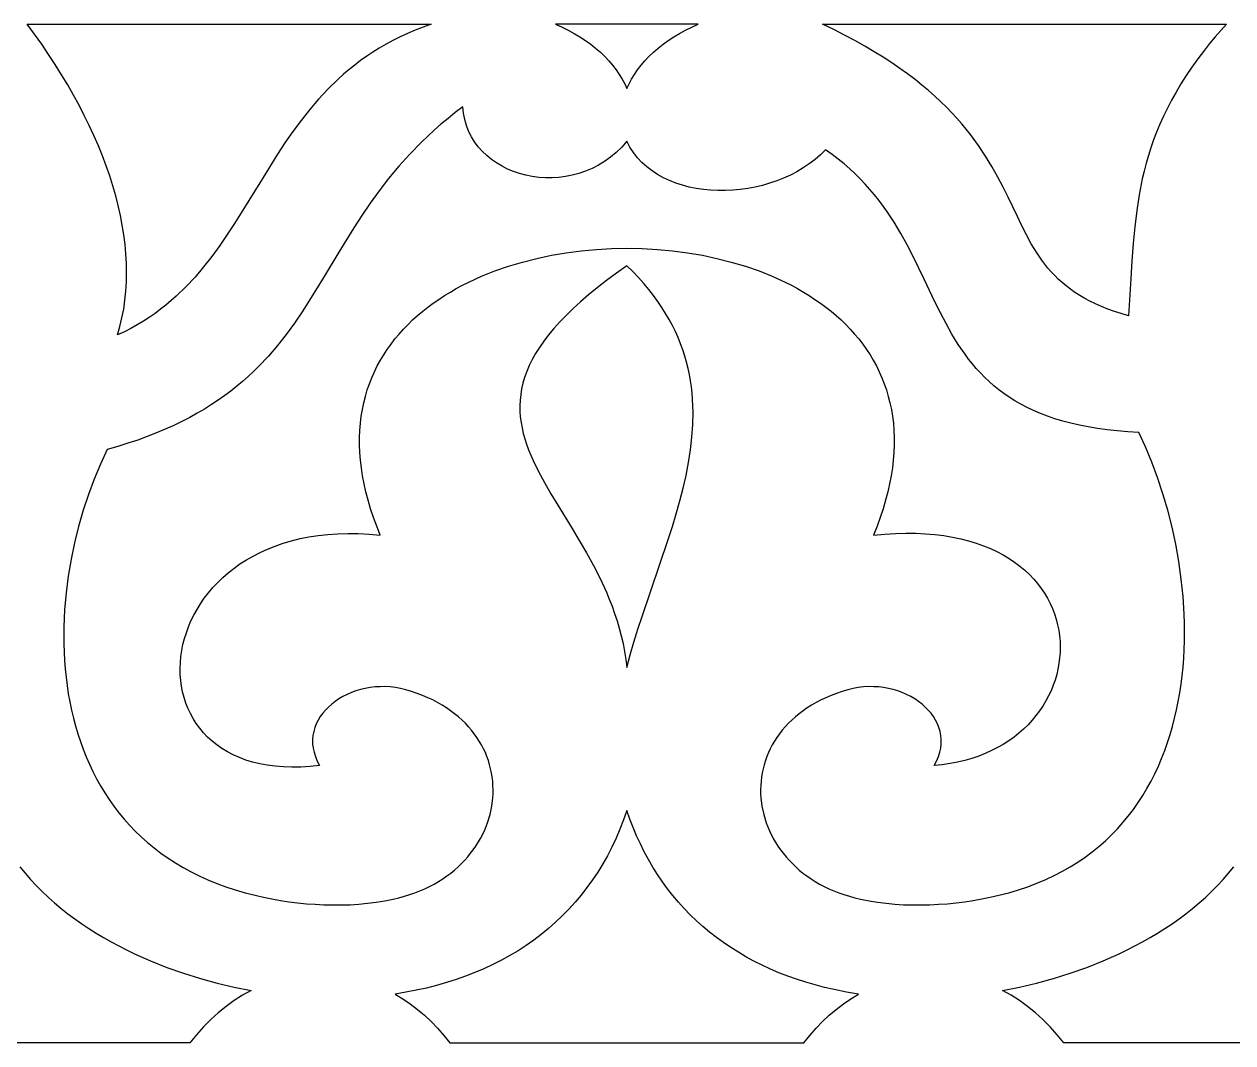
# Model space of a CAD drawing. Extents: x 1153 to 1359, y 576 to 598.
# Drawn here: x 1295.16 to 1308.43, y 581.28 to 592.46 of the extents above; entities that cross this region are included whole.
import ezdxf

# ---------------------------------------------------------------- set-up
doc = ezdxf.new("R2010")
doc.units = 0
doc.layers.add('LAYER_1', color=18, linetype='CONTINUOUS')

msp = doc.modelspace()

# ---------------------------------------------------------------- linework, layer by layer
at = {"layer": 'LAYER_1'}
for points in [[(1299.627, 592.46), (1299.537, 592.428), (1299.451, 592.394), (1299.367, 592.358), (1299.285, 592.32), (1299.207, 592.281), (1299.131, 592.24), (1299.057, 592.197), (1298.986, 592.153), (1298.918, 592.107), (1298.851, 592.06), (1298.787, 592.011), (1298.725, 591.961), (1298.664, 591.91), (1298.606, 591.857), (1298.495, 591.749), (1298.39, 591.637), (1298.291, 591.521), (1298.197, 591.402), (1298.107, 591.281), (1298.021, 591.157), (1297.939, 591.032), (1297.78, 590.778), (1297.625, 590.524), (1297.468, 590.273), (1297.387, 590.15), (1297.304, 590.029), (1297.218, 589.91), (1297.127, 589.795), (1297.033, 589.684), (1296.932, 589.577), (1296.826, 589.474), (1296.771, 589.425), (1296.714, 589.377), (1296.655, 589.33), (1296.594, 589.285), (1296.531, 589.241), (1296.466, 589.199), (1296.398, 589.159), (1296.329, 589.12), (1296.257, 589.083), (1296.182, 589.048), (1296.209, 589.142), (1296.231, 589.237), (1296.25, 589.333), (1296.264, 589.431), (1296.274, 589.53), (1296.28, 589.63), (1296.282, 589.731), (1296.28, 589.834), (1296.275, 589.937), (1296.265, 590.042), (1296.252, 590.147), (1296.235, 590.253), (1296.214, 590.36), (1296.19, 590.468), (1296.162, 590.576), (1296.131, 590.685), (1296.096, 590.794), (1296.058, 590.904), (1296.017, 591.015), (1295.972, 591.125), (1295.923, 591.236), (1295.872, 591.348), (1295.817, 591.459), (1295.76, 591.571), (1295.699, 591.682), (1295.635, 591.794), (1295.568, 591.905), (1295.498, 592.017), (1295.426, 592.128), (1295.35, 592.239), (1295.272, 592.35), (1295.191, 592.46)], [(1301.775, 591.753), (1301.799, 591.806), (1301.827, 591.857), (1301.858, 591.909), (1301.893, 591.959), (1301.932, 592.009), (1301.973, 592.057), (1302.018, 592.105), (1302.067, 592.151), (1302.118, 592.195), (1302.172, 592.239), (1302.23, 592.28), (1302.29, 592.32), (1302.353, 592.358), (1302.419, 592.394), (1302.487, 592.428), (1302.558, 592.46), (1301.775, 592.46), (1300.992, 592.46), (1301.063, 592.428), (1301.131, 592.394), (1301.197, 592.358), (1301.26, 592.32), (1301.32, 592.28), (1301.378, 592.239), (1301.432, 592.195), (1301.484, 592.151), (1301.532, 592.105), (1301.577, 592.057), (1301.619, 592.009), (1301.657, 591.959), (1301.692, 591.909), (1301.723, 591.857), (1301.751, 591.806)], [(1308.117, 592.176), (1308.046, 592.081), (1307.979, 591.988), (1307.917, 591.895), (1307.859, 591.804), (1307.806, 591.714), (1307.756, 591.625), (1307.71, 591.537), (1307.667, 591.45), (1307.628, 591.363), (1307.592, 591.276), (1307.559, 591.19), (1307.529, 591.104), (1307.501, 591.019), (1307.477, 590.933), (1307.454, 590.847), (1307.434, 590.761), (1307.4, 590.588), (1307.373, 590.413), (1307.351, 590.234), (1307.334, 590.051), (1307.32, 589.863), (1307.308, 589.669), (1307.284, 589.259), (1307.204, 589.282), (1307.128, 589.307), (1307.056, 589.333), (1306.987, 589.36), (1306.922, 589.389), (1306.86, 589.419), (1306.802, 589.45), (1306.747, 589.482), (1306.695, 589.516), (1306.645, 589.551), (1306.599, 589.587), (1306.554, 589.624), (1306.512, 589.662), (1306.473, 589.701), (1306.435, 589.741), (1306.399, 589.782), (1306.333, 589.868), (1306.272, 589.957), (1306.216, 590.05), (1306.163, 590.146), (1306.112, 590.246), (1306.063, 590.348), (1305.961, 590.56), (1305.906, 590.67), (1305.847, 590.782), (1305.784, 590.896), (1305.713, 591.012), (1305.635, 591.129), (1305.549, 591.248), (1305.452, 591.367), (1305.399, 591.428), (1305.343, 591.488), (1305.285, 591.548), (1305.223, 591.609), (1305.157, 591.67), (1305.088, 591.731), (1305.015, 591.792), (1304.939, 591.853), (1304.858, 591.914), (1304.773, 591.975), (1304.683, 592.036), (1304.59, 592.097), (1304.491, 592.158), (1304.388, 592.218), (1304.279, 592.279), (1304.166, 592.339), (1304.047, 592.4), (1303.923, 592.46), (1308.359, 592.46), (1308.296, 592.391), (1308.234, 592.321), (1308.174, 592.249)], [(1301.775, 590), (1301.943, 589.997), (1302.11, 589.987), (1302.276, 589.972), (1302.441, 589.951), (1302.604, 589.923), (1302.764, 589.889), (1302.922, 589.849), (1303.076, 589.803), (1303.226, 589.751), (1303.372, 589.692), (1303.512, 589.628), (1303.581, 589.593), (1303.648, 589.557), (1303.714, 589.519), (1303.778, 589.48), (1303.84, 589.439), (1303.901, 589.397), (1303.96, 589.353), (1304.018, 589.308), (1304.073, 589.261), (1304.127, 589.213), (1304.179, 589.163), (1304.228, 589.111), (1304.276, 589.058), (1304.321, 589.004), (1304.365, 588.948), (1304.406, 588.89), (1304.445, 588.831), (1304.481, 588.77), (1304.515, 588.708), (1304.546, 588.644), (1304.575, 588.579), (1304.602, 588.512), (1304.625, 588.444), (1304.646, 588.374), (1304.664, 588.302), (1304.679, 588.229), (1304.692, 588.155), (1304.701, 588.079), (1304.707, 588.001), (1304.71, 587.922), (1304.71, 587.841), (1304.707, 587.759), (1304.7, 587.675), (1304.691, 587.59), (1304.677, 587.503), (1304.66, 587.415), (1304.64, 587.325), (1304.616, 587.233), (1304.589, 587.14), (1304.557, 587.046), (1304.522, 586.95), (1304.484, 586.852), (1304.606, 586.863), (1304.724, 586.87), (1304.838, 586.872), (1304.948, 586.871), (1305.054, 586.866), (1305.156, 586.857), (1305.255, 586.845), (1305.35, 586.829), (1305.441, 586.81), (1305.528, 586.788), (1305.611, 586.763), (1305.691, 586.735), (1305.767, 586.704), (1305.839, 586.67), (1305.907, 586.634), (1305.972, 586.595), (1306.033, 586.554), (1306.091, 586.511), (1306.145, 586.466), (1306.195, 586.418), (1306.242, 586.369), (1306.285, 586.319), (1306.325, 586.266), (1306.361, 586.213), (1306.393, 586.158), (1306.423, 586.102), (1306.448, 586.044), (1306.471, 585.986), (1306.489, 585.927), (1306.505, 585.867), (1306.517, 585.807), (1306.526, 585.747), (1306.531, 585.686), (1306.533, 585.624), (1306.532, 585.563), (1306.527, 585.502), (1306.52, 585.441), (1306.509, 585.38), (1306.495, 585.32), (1306.477, 585.26), (1306.456, 585.202), (1306.433, 585.143), (1306.406, 585.086), (1306.376, 585.03), (1306.343, 584.975), (1306.306, 584.921), (1306.267, 584.869), (1306.225, 584.819), (1306.18, 584.77), (1306.131, 584.722), (1306.08, 584.677), (1306.026, 584.634), (1305.968, 584.593), (1305.908, 584.554), (1305.845, 584.518), (1305.779, 584.485), (1305.71, 584.454), (1305.639, 584.425), (1305.564, 584.4), (1305.487, 584.378), (1305.407, 584.359), (1305.324, 584.344), (1305.238, 584.331), (1305.15, 584.323), (1305.175, 584.371), (1305.196, 584.419), (1305.211, 584.467), (1305.221, 584.514), (1305.226, 584.561), (1305.226, 584.606), (1305.222, 584.651), (1305.214, 584.695), (1305.202, 584.738), (1305.185, 584.779), (1305.165, 584.819), (1305.142, 584.858), (1305.115, 584.895), (1305.085, 584.931), (1305.052, 584.964), (1305.016, 584.996), (1304.977, 585.026), (1304.936, 585.053), (1304.892, 585.079), (1304.847, 585.102), (1304.799, 585.122), (1304.75, 585.14), (1304.7, 585.155), (1304.648, 585.168), (1304.594, 585.177), (1304.54, 585.184), (1304.485, 585.187), (1304.429, 585.188), (1304.373, 585.184), (1304.316, 585.178), (1304.26, 585.167), (1304.203, 585.153), (1304.139, 585.134), (1304.078, 585.113), (1304.018, 585.091), (1303.961, 585.066), (1303.907, 585.041), (1303.854, 585.013), (1303.804, 584.984), (1303.756, 584.954), (1303.71, 584.923), (1303.666, 584.89), (1303.625, 584.856), (1303.586, 584.821), (1303.549, 584.785), (1303.514, 584.748), (1303.481, 584.709), (1303.45, 584.67), (1303.422, 584.63), (1303.396, 584.589), (1303.371, 584.548), (1303.349, 584.506), (1303.33, 584.463), (1303.312, 584.419), (1303.296, 584.375), (1303.282, 584.331), (1303.271, 584.286), (1303.261, 584.241), (1303.254, 584.195), (1303.248, 584.15), (1303.245, 584.104), (1303.244, 584.058), (1303.244, 584.012), (1303.247, 583.966), (1303.258, 583.875), (1303.278, 583.784), (1303.305, 583.694), (1303.34, 583.606), (1303.383, 583.521), (1303.433, 583.438), (1303.461, 583.397), (1303.491, 583.358), (1303.523, 583.319), (1303.556, 583.281), (1303.592, 583.245), (1303.629, 583.209), (1303.668, 583.174), (1303.709, 583.141), (1303.752, 583.109), (1303.797, 583.078), (1303.843, 583.049), (1303.892, 583.021), (1303.942, 582.994), (1303.993, 582.969), (1304.047, 582.946), (1304.102, 582.924), (1304.159, 582.904), (1304.218, 582.886), (1304.279, 582.869), (1304.341, 582.855), (1304.434, 582.837), (1304.528, 582.821), (1304.622, 582.809), (1304.717, 582.8), (1304.813, 582.794), (1304.909, 582.791), (1305.005, 582.791), (1305.102, 582.793), (1305.198, 582.798), (1305.294, 582.805), (1305.39, 582.815), (1305.485, 582.827), (1305.579, 582.841), (1305.673, 582.858), (1305.766, 582.876), (1305.858, 582.897), (1305.968, 582.925), (1306.075, 582.957), (1306.178, 582.991), (1306.278, 583.029), (1306.375, 583.07), (1306.468, 583.114), (1306.558, 583.161), (1306.644, 583.21), (1306.728, 583.262), (1306.808, 583.317), (1306.885, 583.374), (1306.958, 583.434), (1307.029, 583.496), (1307.096, 583.561), (1307.161, 583.627), (1307.222, 583.696), (1307.281, 583.767), (1307.337, 583.84), (1307.389, 583.915), (1307.439, 583.992), (1307.486, 584.07), (1307.531, 584.15), (1307.572, 584.232), (1307.611, 584.315), (1307.647, 584.4), (1307.681, 584.486), (1307.712, 584.573), (1307.74, 584.661), (1307.766, 584.751), (1307.79, 584.842), (1307.811, 584.933), (1307.83, 585.026), (1307.846, 585.119), (1307.86, 585.213), (1307.872, 585.308), (1307.882, 585.403), (1307.889, 585.499), (1307.894, 585.595), (1307.897, 585.691), (1307.898, 585.788), (1307.897, 585.885), (1307.894, 585.982), (1307.882, 586.176), (1307.862, 586.369), (1307.835, 586.561), (1307.802, 586.752), (1307.761, 586.939), (1307.714, 587.124), (1307.661, 587.305), (1307.602, 587.482), (1307.538, 587.653), (1307.469, 587.819), (1307.395, 587.979), (1307.275, 587.986), (1307.16, 587.996), (1307.049, 588.008), (1306.943, 588.022), (1306.841, 588.039), (1306.744, 588.058), (1306.65, 588.079), (1306.561, 588.103), (1306.475, 588.129), (1306.394, 588.157), (1306.316, 588.187), (1306.241, 588.218), (1306.17, 588.252), (1306.101, 588.288), (1306.036, 588.325), (1305.974, 588.364), (1305.915, 588.405), (1305.859, 588.447), (1305.805, 588.491), (1305.753, 588.536), (1305.704, 588.583), (1305.657, 588.631), (1305.612, 588.68), (1305.569, 588.731), (1305.528, 588.783), (1305.489, 588.836), (1305.414, 588.945), (1305.345, 589.057), (1305.28, 589.173), (1305.218, 589.292), (1305.157, 589.413), (1305.039, 589.66), (1304.917, 589.911), (1304.852, 590.036), (1304.783, 590.161), (1304.709, 590.285), (1304.628, 590.407), (1304.54, 590.527), (1304.493, 590.586), (1304.444, 590.645), (1304.393, 590.703), (1304.339, 590.76), (1304.282, 590.816), (1304.223, 590.871), (1304.161, 590.925), (1304.096, 590.978), (1304.028, 591.03), (1303.957, 591.081), (1303.901, 591.026), (1303.841, 590.974), (1303.778, 590.926), (1303.712, 590.881), (1303.642, 590.84), (1303.571, 590.803), (1303.496, 590.769), (1303.42, 590.739), (1303.342, 590.713), (1303.263, 590.69), (1303.183, 590.671), (1303.102, 590.656), (1303.02, 590.644), (1302.938, 590.637), (1302.857, 590.633), (1302.775, 590.633), (1302.695, 590.637), (1302.615, 590.644), (1302.537, 590.656), (1302.46, 590.672), (1302.386, 590.691), (1302.313, 590.715), (1302.243, 590.743), (1302.176, 590.774), (1302.112, 590.81), (1302.051, 590.85), (1301.994, 590.893), (1301.941, 590.941), (1301.892, 590.994), (1301.848, 591.05), (1301.809, 591.11), (1301.775, 591.175), (1301.718, 591.111), (1301.658, 591.052), (1301.595, 591), (1301.53, 590.953), (1301.462, 590.912), (1301.393, 590.876), (1301.322, 590.846), (1301.249, 590.821), (1301.176, 590.802), (1301.103, 590.787), (1301.029, 590.778), (1300.955, 590.773), (1300.881, 590.773), (1300.809, 590.778), (1300.737, 590.788), (1300.666, 590.802), (1300.597, 590.82), (1300.53, 590.843), (1300.466, 590.87), (1300.404, 590.901), (1300.344, 590.936), (1300.288, 590.975), (1300.236, 591.018), (1300.187, 591.064), (1300.143, 591.114), (1300.103, 591.167), (1300.068, 591.224), (1300.037, 591.284), (1300.013, 591.347), (1299.994, 591.413), (1299.981, 591.482), (1299.974, 591.554), (1299.891, 591.49), (1299.811, 591.426), (1299.734, 591.362), (1299.66, 591.297), (1299.589, 591.232), (1299.52, 591.166), (1299.391, 591.034), (1299.271, 590.901), (1299.159, 590.766), (1299.055, 590.631), (1298.957, 590.496), (1298.864, 590.36), (1298.777, 590.225), (1298.611, 589.956), (1298.452, 589.69), (1298.292, 589.43), (1298.21, 589.303), (1298.124, 589.177), (1298.035, 589.054), (1297.94, 588.934), (1297.839, 588.817), (1297.732, 588.703), (1297.675, 588.647), (1297.617, 588.592), (1297.556, 588.538), (1297.492, 588.485), (1297.427, 588.433), (1297.359, 588.382), (1297.288, 588.332), (1297.214, 588.283), (1297.137, 588.235), (1297.058, 588.188), (1296.975, 588.143), (1296.889, 588.098), (1296.799, 588.055), (1296.706, 588.013), (1296.61, 587.973), (1296.509, 587.933), (1296.405, 587.895), (1296.297, 587.859), (1296.185, 587.824), (1296.068, 587.79), (1295.994, 587.631), (1295.926, 587.466), (1295.863, 587.297), (1295.806, 587.124), (1295.755, 586.947), (1295.71, 586.768), (1295.672, 586.586), (1295.641, 586.402), (1295.617, 586.216), (1295.601, 586.031), (1295.593, 585.844), (1295.592, 585.751), (1295.592, 585.659), (1295.595, 585.566), (1295.6, 585.474), (1295.608, 585.382), (1295.617, 585.291), (1295.628, 585.2), (1295.642, 585.11), (1295.658, 585.02), (1295.677, 584.931), (1295.698, 584.843), (1295.721, 584.756), (1295.746, 584.67), (1295.774, 584.584), (1295.805, 584.5), (1295.838, 584.417), (1295.873, 584.336), (1295.912, 584.255), (1295.952, 584.176), (1295.996, 584.098), (1296.042, 584.022), (1296.091, 583.948), (1296.142, 583.875), (1296.197, 583.804), (1296.254, 583.734), (1296.314, 583.667), (1296.377, 583.601), (1296.443, 583.538), (1296.512, 583.476), (1296.584, 583.417), (1296.659, 583.36), (1296.737, 583.305), (1296.818, 583.252), (1296.902, 583.202), (1296.99, 583.154), (1297.08, 583.109), (1297.174, 583.067), (1297.271, 583.027), (1297.371, 582.99), (1297.475, 582.956), (1297.582, 582.925), (1297.693, 582.897), (1297.784, 582.876), (1297.877, 582.858), (1297.971, 582.841), (1298.065, 582.827), (1298.16, 582.815), (1298.256, 582.805), (1298.352, 582.798), (1298.448, 582.793), (1298.545, 582.791), (1298.641, 582.791), (1298.737, 582.794), (1298.833, 582.8), (1298.928, 582.809), (1299.022, 582.821), (1299.116, 582.837), (1299.209, 582.855), (1299.271, 582.869), (1299.332, 582.886), (1299.391, 582.904), (1299.448, 582.924), (1299.503, 582.946), (1299.557, 582.969), (1299.609, 582.994), (1299.659, 583.021), (1299.707, 583.049), (1299.753, 583.078), (1299.798, 583.109), (1299.841, 583.141), (1299.882, 583.174), (1299.921, 583.209), (1299.958, 583.245), (1299.994, 583.281), (1300.028, 583.319), (1300.059, 583.358), (1300.089, 583.397), (1300.117, 583.438), (1300.168, 583.521), (1300.21, 583.606), (1300.245, 583.694), (1300.273, 583.784), (1300.292, 583.875), (1300.303, 583.966), (1300.306, 584.012), (1300.307, 584.058), (1300.305, 584.104), (1300.302, 584.15), (1300.296, 584.195), (1300.289, 584.241), (1300.279, 584.286), (1300.268, 584.331), (1300.254, 584.375), (1300.239, 584.419), (1300.221, 584.463), (1300.201, 584.506), (1300.179, 584.548), (1300.155, 584.589), (1300.128, 584.63), (1300.1, 584.67), (1300.069, 584.709), (1300.037, 584.748), (1300.002, 584.785), (1299.965, 584.821), (1299.925, 584.856), (1299.884, 584.89), (1299.84, 584.923), (1299.794, 584.954), (1299.746, 584.984), (1299.696, 585.013), (1299.644, 585.041), (1299.589, 585.066), (1299.532, 585.091), (1299.472, 585.113), (1299.411, 585.134), (1299.347, 585.153), (1299.29, 585.167), (1299.234, 585.178), (1299.177, 585.184), (1299.121, 585.188), (1299.065, 585.187), (1299.01, 585.184), (1298.956, 585.177), (1298.903, 585.168), (1298.851, 585.155), (1298.8, 585.14), (1298.751, 585.122), (1298.703, 585.102), (1298.658, 585.079), (1298.614, 585.053), (1298.573, 585.026), (1298.535, 584.996), (1298.499, 584.964), (1298.465, 584.931), (1298.435, 584.895), (1298.408, 584.858), (1298.385, 584.819), (1298.365, 584.779), (1298.348, 584.738), (1298.336, 584.695), (1298.328, 584.651), (1298.324, 584.606), (1298.324, 584.561), (1298.33, 584.514), (1298.34, 584.467), (1298.355, 584.419), (1298.375, 584.371), (1298.4, 584.323), (1298.296, 584.312), (1298.194, 584.305), (1298.097, 584.303), (1298.003, 584.306), (1297.913, 584.313), (1297.827, 584.325), (1297.745, 584.34), (1297.666, 584.359), (1297.591, 584.382), (1297.52, 584.409), (1297.453, 584.439), (1297.389, 584.472), (1297.329, 584.508), (1297.273, 584.548), (1297.22, 584.59), (1297.171, 584.634), (1297.126, 584.682), (1297.085, 584.731), (1297.047, 584.783), (1297.013, 584.837), (1296.982, 584.892), (1296.955, 584.95), (1296.932, 585.008), (1296.913, 585.069), (1296.897, 585.13), (1296.885, 585.193), (1296.876, 585.256), (1296.871, 585.321), (1296.87, 585.386), (1296.872, 585.451), (1296.878, 585.517), (1296.888, 585.583), (1296.901, 585.649), (1296.917, 585.715), (1296.938, 585.78), (1296.962, 585.845), (1296.989, 585.91), (1297.02, 585.973), (1297.055, 586.036), (1297.093, 586.098), (1297.135, 586.158), (1297.18, 586.217), (1297.229, 586.275), (1297.282, 586.33), (1297.338, 586.384), (1297.397, 586.436), (1297.46, 586.486), (1297.527, 586.534), (1297.597, 586.579), (1297.67, 586.621), (1297.748, 586.661), (1297.828, 586.697), (1297.912, 586.731), (1298, 586.761), (1298.091, 586.788), (1298.186, 586.812), (1298.284, 586.831), (1298.385, 586.847), (1298.49, 586.859), (1298.598, 586.866), (1298.71, 586.87), (1298.826, 586.869), (1298.944, 586.863), (1299.067, 586.852), (1299.028, 586.95), (1298.993, 587.046), (1298.961, 587.14), (1298.934, 587.233), (1298.91, 587.325), (1298.89, 587.415), (1298.873, 587.503), (1298.86, 587.59), (1298.85, 587.675), (1298.843, 587.759), (1298.84, 587.841), (1298.84, 587.922), (1298.843, 588.001), (1298.849, 588.079), (1298.859, 588.155), (1298.871, 588.229), (1298.886, 588.302), (1298.904, 588.374), (1298.925, 588.444), (1298.949, 588.512), (1298.975, 588.579), (1299.004, 588.644), (1299.035, 588.708), (1299.069, 588.77), (1299.106, 588.831), (1299.144, 588.89), (1299.186, 588.948), (1299.229, 589.004), (1299.274, 589.058), (1299.322, 589.111), (1299.372, 589.163), (1299.423, 589.213), (1299.477, 589.261), (1299.533, 589.308), (1299.59, 589.353), (1299.649, 589.397), (1299.71, 589.439), (1299.773, 589.48), (1299.837, 589.519), (1299.902, 589.557), (1299.969, 589.593), (1300.038, 589.628), (1300.179, 589.692), (1300.324, 589.751), (1300.475, 589.803), (1300.629, 589.849), (1300.786, 589.889), (1300.946, 589.923), (1301.109, 589.951), (1301.274, 589.972), (1301.44, 589.987), (1301.607, 589.997)], [(1301.775, 585.396), (1301.812, 585.536), (1301.853, 585.676), (1301.897, 585.817), (1301.942, 585.957), (1302.135, 586.522), (1302.23, 586.804), (1302.275, 586.945), (1302.318, 587.086), (1302.357, 587.226), (1302.393, 587.367), (1302.425, 587.507), (1302.453, 587.647), (1302.474, 587.786), (1302.49, 587.925), (1302.5, 588.064), (1302.503, 588.202), (1302.497, 588.34), (1302.492, 588.409), (1302.484, 588.477), (1302.474, 588.545), (1302.462, 588.613), (1302.448, 588.681), (1302.431, 588.749), (1302.412, 588.817), (1302.39, 588.884), (1302.365, 588.952), (1302.338, 589.019), (1302.308, 589.086), (1302.275, 589.152), (1302.239, 589.219), (1302.201, 589.285), (1302.159, 589.351), (1302.114, 589.417), (1302.066, 589.483), (1302.015, 589.548), (1301.96, 589.613), (1301.902, 589.678), (1301.84, 589.743), (1301.775, 589.807), (1301.66, 589.725), (1301.551, 589.645), (1301.449, 589.566), (1301.354, 589.488), (1301.266, 589.412), (1301.184, 589.337), (1301.108, 589.263), (1301.038, 589.191), (1300.973, 589.119), (1300.915, 589.049), (1300.862, 588.98), (1300.815, 588.911), (1300.772, 588.844), (1300.735, 588.778), (1300.703, 588.712), (1300.675, 588.647), (1300.652, 588.583), (1300.633, 588.519), (1300.619, 588.456), (1300.609, 588.394), (1300.602, 588.332), (1300.6, 588.27), (1300.601, 588.209), (1300.605, 588.148), (1300.613, 588.088), (1300.624, 588.028), (1300.638, 587.968), (1300.655, 587.908), (1300.674, 587.848), (1300.696, 587.788), (1300.746, 587.669), (1300.805, 587.548), (1300.87, 587.427), (1300.941, 587.305), (1301.016, 587.18), (1301.173, 586.925), (1301.253, 586.792), (1301.332, 586.657), (1301.409, 586.517), (1301.482, 586.373), (1301.55, 586.225), (1301.582, 586.148), (1301.612, 586.071), (1301.641, 585.992), (1301.667, 585.911), (1301.692, 585.829), (1301.714, 585.746), (1301.733, 585.661), (1301.75, 585.574), (1301.764, 585.486)], [(1301.775, 581.278), (1303.719, 581.278), (1303.785, 581.359), (1303.853, 581.437), (1303.924, 581.511), (1303.998, 581.58), (1304.075, 581.645), (1304.155, 581.706), (1304.236, 581.762), (1304.32, 581.813), (1304.186, 581.835), (1304.052, 581.862), (1303.946, 581.886), (1303.841, 581.913), (1303.739, 581.943), (1303.639, 581.975), (1303.541, 582.01), (1303.445, 582.047), (1303.351, 582.087), (1303.26, 582.13), (1303.17, 582.174), (1303.083, 582.222), (1302.999, 582.271), (1302.916, 582.323), (1302.836, 582.378), (1302.758, 582.434), (1302.683, 582.493), (1302.61, 582.555), (1302.539, 582.618), (1302.471, 582.684), (1302.405, 582.752), (1302.341, 582.822), (1302.28, 582.895), (1302.222, 582.969), (1302.166, 583.046), (1302.112, 583.125), (1302.061, 583.206), (1302.012, 583.289), (1301.966, 583.374), (1301.923, 583.461), (1301.882, 583.55), (1301.844, 583.641), (1301.808, 583.734), (1301.775, 583.829), (1301.739, 583.725), (1301.699, 583.623), (1301.656, 583.524), (1301.61, 583.427), (1301.562, 583.332), (1301.51, 583.241), (1301.455, 583.151), (1301.397, 583.065), (1301.337, 582.981), (1301.273, 582.899), (1301.207, 582.821), (1301.138, 582.745), (1301.066, 582.671), (1300.992, 582.601), (1300.915, 582.533), (1300.835, 582.468), (1300.753, 582.405), (1300.668, 582.346), (1300.58, 582.289), (1300.49, 582.235), (1300.398, 582.184), (1300.303, 582.136), (1300.206, 582.09), (1300.106, 582.048), (1300.004, 582.008), (1299.9, 581.971), (1299.794, 581.938), (1299.685, 581.907), (1299.575, 581.879), (1299.462, 581.854), (1299.347, 581.832), (1299.23, 581.813), (1299.314, 581.762), (1299.396, 581.706), (1299.475, 581.645), (1299.552, 581.58), (1299.626, 581.511), (1299.697, 581.437), (1299.765, 581.359), (1299.831, 581.278)]]:
    msp.add_lwpolyline(points, close=True, dxfattribs=at)
for points in [[(1295.109, 583.21), (1295.167, 583.139), (1295.227, 583.07), (1295.29, 583.003), (1295.355, 582.938), (1295.423, 582.874), (1295.492, 582.813), (1295.564, 582.753), (1295.637, 582.695), (1295.712, 582.639), (1295.789, 582.585), (1295.868, 582.533), (1295.948, 582.482), (1296.029, 582.433), (1296.112, 582.386), (1296.197, 582.341), (1296.282, 582.298), (1296.369, 582.256), (1296.545, 582.178), (1296.725, 582.106), (1296.907, 582.042), (1297.092, 581.985), (1297.278, 581.934), (1297.464, 581.89), (1297.651, 581.852), (1297.556, 581.8), (1297.464, 581.742), (1297.375, 581.677), (1297.289, 581.608), (1297.206, 581.533), (1297.127, 581.452), (1297.051, 581.367), (1296.978, 581.278), (1290.918, 581.278)], [(1312.632, 581.278), (1306.572, 581.278), (1306.5, 581.367), (1306.424, 581.452), (1306.344, 581.533), (1306.261, 581.608), (1306.175, 581.677), (1306.086, 581.742), (1305.994, 581.8), (1305.899, 581.852), (1306.086, 581.89), (1306.272, 581.934), (1306.458, 581.985), (1306.643, 582.042), (1306.825, 582.106), (1307.005, 582.178), (1307.181, 582.256), (1307.268, 582.298), (1307.354, 582.341), (1307.438, 582.386), (1307.521, 582.433), (1307.603, 582.482), (1307.683, 582.533), (1307.761, 582.585), (1307.838, 582.639), (1307.913, 582.695), (1307.987, 582.753), (1308.058, 582.813), (1308.128, 582.874), (1308.195, 582.938), (1308.26, 583.003), (1308.323, 583.07), (1308.383, 583.139), (1308.441, 583.21)]]:
    msp.add_lwpolyline(points, dxfattribs=at)

doc.saveas('drawing.dxf')
